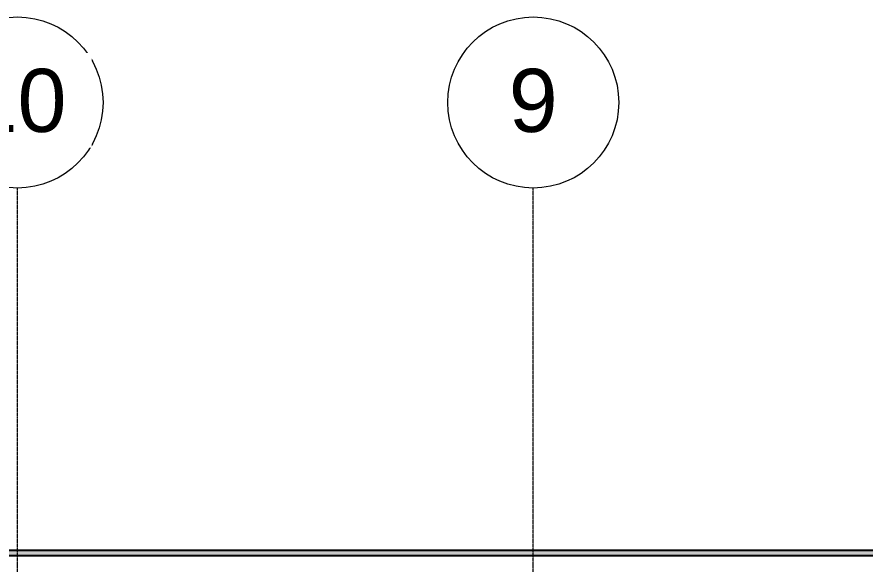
# Model space of a CAD drawing. Header units: inches. Extents: x -54880 to -186, y -265 to 853.
# Drawn here: x -25112.7 to -24636.6, y 362.7 to 669.8 of the extents above; entities that cross this region are included whole.
import ezdxf

# ---------------------------------------------------------------- set-up
doc = ezdxf.new("R2010")
doc.units = ezdxf.units.IN
doc.header["$MEASUREMENT"] = 0
doc.linetypes.add('Grid Line 1_2_', pattern=[0.875, 0.5, -0.125, 0.125, -0.125])
for name, color, linetype, lineweight in [('A-ROOF', 132, 'Continuous', 9), ('S-GRID', 1, 'Continuous', 9), ('S-GRID-IDEN', 1, 'Continuous', 9)]:
    doc.layers.add(name, color=color, linetype=linetype, lineweight=lineweight)
doc.styles.add('Arial_1', font='arial.ttf', dxfattribs={"height": 35.407186})

# ---------------------------------------------------------------- blocks, each defined once
blk = doc.blocks.new('Grid - Grid Head - Circle-14747-Section 13')
at = {"layer": 'S-GRID-IDEN'}
blk.add_circle((-22796.39, 621.76), 48, dxfattribs=at)

msp = doc.modelspace()

# ---------------------------------------------------------------- hatches: boundary and pattern name
at = {"layer": 'A-ROOF'}
msp.add_hatch(color=256, dxfattribs=at).paths.add_polyline_path([(-26287.76, 367.48), (-22781.02, 367.48), (-22781.02, 370.36), (-26287.76, 370.36)], flags=0)

# ---------------------------------------------------------------- linework, layer by layer
at = {"layer": 'A-ROOF', "lineweight": 25}
for p, q in [((-22781.02, 370.36), (-26287.76, 370.36)), ((-26274.63, 367.48), (-22792.15, 367.48))]:
    msp.add_line(p, q, dxfattribs=at)
at = {"layer": 'S-GRID', "linetype": 'Grid Line 1_2_'}
for p, q in [((-25112.39, -132), (-25112.39, 573.76)), ((-24822.89, -132), (-24822.89, 573.76))]:
    msp.add_line(p, q, dxfattribs=at)

# ---------------------------------------------------------------- block references
at = {"layer": 'S-GRID-IDEN'}
for p in [(-2316, 0), (-2026.5, 0)]:
    msp.add_blockref('Grid - Grid Head - Circle-14747-Section 13', p, dxfattribs=at)

# ---------------------------------------------------------------- next in the draw order: texts
at = {"layer": 'S-GRID-IDEN', "attachment_point": 2, "line_spacing_factor": 0.938532, "style": 'Arial_1', "bg_fill": 3, "box_fill_scale": 1.25, "bg_fill_color": 0, "bg_fill_transparency": 0}
for s, insert, char_height, width in [('10', (-25112.4, 640.64), 35.407, 65.664), ('9', (-24822.9, 640.64), 35.41, 32.832)]:
    msp.add_mtext(s, dxfattribs=dict(at, insert=insert, char_height=char_height, width=width))

doc.saveas('drawing.dxf')
